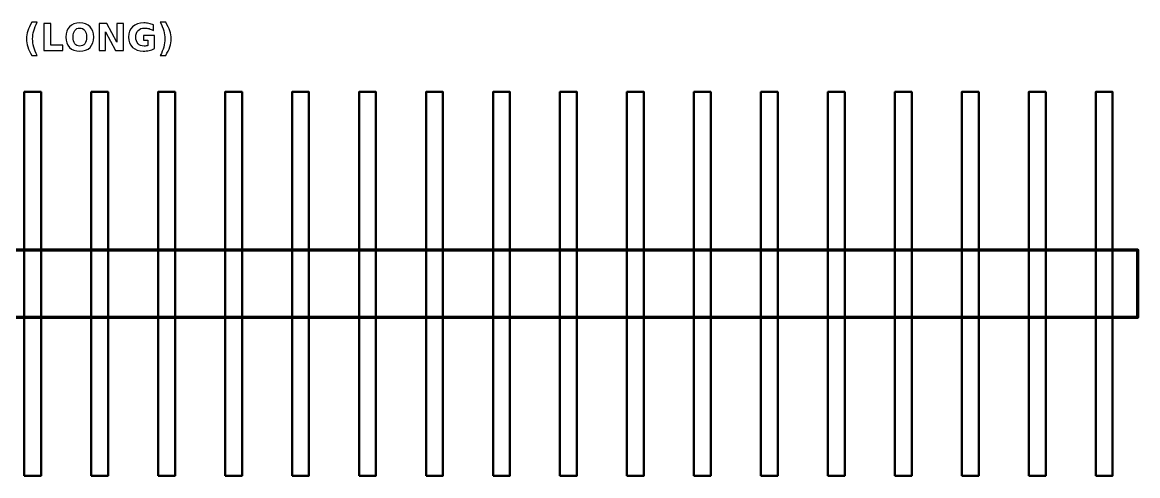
# Model space of a CAD drawing. Header units: centimetres. Extents: x -15.07 to -5.93, y -15.74 to -13.7.
# Drawn here: x -10.158 to -5.928, y -15.577 to -13.86 of the extents above; entities that cross this region are included whole.
import ezdxf

# ---------------------------------------------------------------- set-up
doc = ezdxf.new("R2010")
doc.units = ezdxf.units.CM
doc.header["$MEASUREMENT"] = 0
doc.layers.add('Layer 1', color=7, linetype='Continuous')

msp = doc.modelspace()

# ---------------------------------------------------------------- linework, layer by layer
at = {"layer": 'Layer 1', "color": 7, "lineweight": 50}
for points in [[(-10.151, -15.577), (-10.087, -15.577), (-10.087, -14.123), (-10.151, -14.123), (-10.151, -15.577)], [(-9.897, -15.577), (-9.833, -15.577), (-9.833, -14.123), (-9.897, -14.123), (-9.897, -15.577)], [(-9.643, -15.577), (-9.579, -15.577), (-9.579, -14.123), (-9.643, -14.123), (-9.643, -15.577)], [(-9.389, -15.577), (-9.325, -15.577), (-9.325, -14.123), (-9.389, -14.123), (-9.389, -15.577)], [(-9.135, -15.577), (-9.071, -15.577), (-9.071, -14.123), (-9.135, -14.123), (-9.135, -15.577)], [(-8.881, -15.577), (-8.817, -15.577), (-8.817, -14.123), (-8.881, -14.123), (-8.881, -15.577)], [(-8.627, -15.577), (-8.563, -15.577), (-8.563, -14.123), (-8.627, -14.123), (-8.627, -15.577)], [(-8.373, -15.577), (-8.309, -15.577), (-8.309, -14.123), (-8.373, -14.123), (-8.373, -15.577)], [(-8.119, -15.577), (-8.055, -15.577), (-8.055, -14.123), (-8.119, -14.123), (-8.119, -15.577)], [(-7.865, -15.577), (-7.801, -15.577), (-7.801, -14.123), (-7.865, -14.123), (-7.865, -15.577)], [(-7.611, -15.577), (-7.547, -15.577), (-7.547, -14.123), (-7.611, -14.123), (-7.611, -15.577)], [(-7.357, -15.577), (-7.293, -15.577), (-7.293, -14.123), (-7.357, -14.123), (-7.357, -15.577)], [(-7.103, -15.577), (-7.039, -15.577), (-7.039, -14.123), (-7.103, -14.123), (-7.103, -15.577)], [(-6.849, -15.577), (-6.785, -15.577), (-6.785, -14.123), (-6.849, -14.123), (-6.849, -15.577)], [(-6.595, -15.577), (-6.531, -15.577), (-6.531, -14.123), (-6.595, -14.123), (-6.595, -15.577)], [(-6.341, -15.577), (-6.277, -15.577), (-6.277, -14.123), (-6.341, -14.123), (-6.341, -15.577)], [(-6.087, -15.577), (-6.023, -15.577), (-6.023, -14.123), (-6.087, -14.123), (-6.087, -15.577)]]:
    msp.add_lwpolyline(points, close=True, dxfattribs=at)
at = {"layer": 'Layer 1', "color": 7, "lineweight": 100}
msp.add_lwpolyline([(-15.072, -14.977), (-5.928, -14.977), (-5.928, -14.723), (-15.072, -14.723), (-15.072, -14.977)], close=True, dxfattribs=at)
at = {"layer": 'Layer 1', "color": 250}
for points, knots in [([(-10.10137, -13.98532), (-10.10137, -13.98532), (-10.12183, -13.98532), (-10.12183, -13.98532), (-10.12183, -13.98532), (-10.12886, -13.97399), (-10.13406, -13.96319), (-10.1374, -13.95296), (-10.1374, -13.95296), (-10.14076, -13.94275), (-10.14243, -13.93262), (-10.14243, -13.92255), (-10.14243, -13.92255), (-10.14243, -13.91249), (-10.14074, -13.9023), (-10.13738, -13.892), (-10.13738, -13.892), (-10.13399, -13.88168), (-10.12882, -13.87091), (-10.12183, -13.85964), (-10.12183, -13.85964), (-10.12183, -13.85964), (-10.10137, -13.85964), (-10.10137, -13.85964), (-10.10137, -13.85964), (-10.10725, -13.87053), (-10.11165, -13.88118), (-10.11459, -13.89158), (-10.11459, -13.89158), (-10.11753, -13.90197), (-10.11901, -13.91225), (-10.11901, -13.92241), (-10.11901, -13.92241), (-10.11901, -13.93257), (-10.11755, -13.94285), (-10.11464, -13.95329), (-10.11464, -13.95329), (-10.11172, -13.96371), (-10.1073, -13.97439), (-10.10137, -13.98532)], [0, 0, 0, 0, 0.1, 0.1, 0.1, 0.1, 0.2, 0.2, 0.2, 0.2, 0.3, 0.3, 0.3, 0.3, 0.4, 0.4, 0.4, 0.4, 0.5, 0.5, 0.5, 0.5, 0.6, 0.6, 0.6, 0.6, 0.7, 0.7, 0.7, 0.7, 0.8, 0.8, 0.8, 0.8, 0.9, 0.9, 0.9, 0.9, 1, 1, 1, 1]), ([(-10.07712, -13.86385), (-10.07712, -13.86385), (-10.05059, -13.86385), (-10.05059, -13.86385), (-10.05059, -13.86385), (-10.05059, -13.86385), (-10.05059, -13.94666), (-10.05059, -13.94666), (-10.05059, -13.94666), (-10.05059, -13.94666), (-10.00403, -13.94666), (-10.00403, -13.94666), (-10.00403, -13.94666), (-10.00403, -13.94666), (-10.00403, -13.96672), (-10.00403, -13.96672), (-10.00403, -13.96672), (-10.00403, -13.96672), (-10.07712, -13.96672), (-10.07712, -13.96672), (-10.07712, -13.96672), (-10.07712, -13.96672), (-10.07712, -13.86385), (-10.07712, -13.86385)], [0, 0, 0, 0, 0.1666667, 0.1666667, 0.1666667, 0.1666667, 0.3333333, 0.3333333, 0.3333333, 0.3333333, 0.5, 0.5, 0.5, 0.5, 0.6666667, 0.6666667, 0.6666667, 0.6666667, 0.8333333, 0.8333333, 0.8333333, 0.8333333, 1, 1, 1, 1]), ([(-9.94022, -13.86199), (-9.92369, -13.86199), (-9.91073, -13.86672), (-9.90137, -13.8762), (-9.90137, -13.8762), (-9.89199, -13.88565), (-9.88731, -13.8987), (-9.88731, -13.91538), (-9.88731, -13.91538), (-9.88731, -13.93201), (-9.89199, -13.94506), (-9.90137, -13.95451), (-9.90137, -13.95451), (-9.91073, -13.96399), (-9.92369, -13.96872), (-9.94022, -13.96872), (-9.94022, -13.96872), (-9.95671, -13.96872), (-9.96964, -13.96399), (-9.97905, -13.95451), (-9.97905, -13.95451), (-9.98843, -13.94506), (-9.99314, -13.93201), (-9.99314, -13.91538), (-9.99314, -13.91538), (-9.99314, -13.8987), (-9.98843, -13.88565), (-9.97905, -13.8762), (-9.97905, -13.8762), (-9.96964, -13.86672), (-9.95671, -13.86199), (-9.94022, -13.86199)], [0, 0, 0, 0, 0.125, 0.125, 0.125, 0.125, 0.25, 0.25, 0.25, 0.25, 0.375, 0.375, 0.375, 0.375, 0.5, 0.5, 0.5, 0.5, 0.625, 0.625, 0.625, 0.625, 0.75, 0.75, 0.75, 0.75, 0.875, 0.875, 0.875, 0.875, 1, 1, 1, 1]), ([(-9.86724, -13.86385), (-9.86724, -13.86385), (-9.83761, -13.86385), (-9.83761, -13.86385), (-9.83761, -13.86385), (-9.83761, -13.86385), (-9.80019, -13.93441), (-9.80019, -13.93441), (-9.80019, -13.93441), (-9.80019, -13.93441), (-9.80019, -13.86385), (-9.80019, -13.86385), (-9.80019, -13.86385), (-9.80019, -13.86385), (-9.77505, -13.86385), (-9.77505, -13.86385), (-9.77505, -13.86385), (-9.77505, -13.86385), (-9.77505, -13.96672), (-9.77505, -13.96672), (-9.77505, -13.96672), (-9.77505, -13.96672), (-9.80468, -13.96672), (-9.80468, -13.96672), (-9.80468, -13.96672), (-9.80468, -13.96672), (-9.8421, -13.89616), (-9.8421, -13.89616), (-9.8421, -13.89616), (-9.8421, -13.89616), (-9.8421, -13.96672), (-9.8421, -13.96672), (-9.8421, -13.96672), (-9.8421, -13.96672), (-9.86724, -13.96672), (-9.86724, -13.96672), (-9.86724, -13.96672), (-9.86724, -13.96672), (-9.86724, -13.86385), (-9.86724, -13.86385)], [0, 0, 0, 0, 0.1, 0.1, 0.1, 0.1, 0.2, 0.2, 0.2, 0.2, 0.3, 0.3, 0.3, 0.3, 0.4, 0.4, 0.4, 0.4, 0.5, 0.5, 0.5, 0.5, 0.6, 0.6, 0.6, 0.6, 0.7, 0.7, 0.7, 0.7, 0.8, 0.8, 0.8, 0.8, 0.9, 0.9, 0.9, 0.9, 1, 1, 1, 1]), ([(-9.65668, -13.95908), (-9.66329, -13.9623), (-9.67015, -13.9647), (-9.67728, -13.96632), (-9.67728, -13.96632), (-9.68441, -13.96792), (-9.69174, -13.96872), (-9.69934, -13.96872), (-9.69934, -13.96872), (-9.71646, -13.96872), (-9.73003, -13.96392), (-9.74005, -13.95435), (-9.74005, -13.95435), (-9.75007, -13.94478), (-9.75508, -13.9318), (-9.75508, -13.91538), (-9.75508, -13.91538), (-9.75508, -13.8988), (-9.74997, -13.88577), (-9.73979, -13.87624), (-9.73979, -13.87624), (-9.72958, -13.86674), (-9.71561, -13.86199), (-9.69788, -13.86199), (-9.69788, -13.86199), (-9.69104, -13.86199), (-9.68448, -13.86263), (-9.6782, -13.86392), (-9.6782, -13.86392), (-9.67194, -13.86521), (-9.66601, -13.86712), (-9.66046, -13.86964), (-9.66046, -13.86964), (-9.66046, -13.86964), (-9.66046, -13.89092), (-9.66046, -13.89092), (-9.66046, -13.89092), (-9.6662, -13.88765), (-9.67192, -13.88523), (-9.67759, -13.88363), (-9.67759, -13.88363), (-9.68325, -13.88201), (-9.68894, -13.88121), (-9.69464, -13.88121), (-9.69464, -13.88121), (-9.70522, -13.88121), (-9.71336, -13.88417), (-9.71907, -13.89007), (-9.71907, -13.89007), (-9.72479, -13.89598), (-9.72766, -13.90442), (-9.72766, -13.91538), (-9.72766, -13.91538), (-9.72766, -13.92627), (-9.7249, -13.93469), (-9.71938, -13.94061), (-9.71938, -13.94061), (-9.71387, -13.94654), (-9.70604, -13.9495), (-9.69588, -13.9495), (-9.69588, -13.9495), (-9.69313, -13.9495), (-9.69057, -13.94934), (-9.68819, -13.94899), (-9.68819, -13.94899), (-9.68582, -13.94863), (-9.6837, -13.94809), (-9.68182, -13.94736), (-9.68182, -13.94736), (-9.68182, -13.94736), (-9.68182, -13.92737), (-9.68182, -13.92737), (-9.68182, -13.92737), (-9.68182, -13.92737), (-9.698, -13.92737), (-9.698, -13.92737), (-9.698, -13.92737), (-9.698, -13.92737), (-9.698, -13.90959), (-9.698, -13.90959), (-9.698, -13.90959), (-9.698, -13.90959), (-9.65668, -13.90959), (-9.65668, -13.90959), (-9.65668, -13.90959), (-9.65668, -13.90959), (-9.65668, -13.95908), (-9.65668, -13.95908)], [0, 0, 0, 0, 0.0454545, 0.0454545, 0.0454545, 0.0454545, 0.0909091, 0.0909091, 0.0909091, 0.0909091, 0.1363636, 0.1363636, 0.1363636, 0.1363636, 0.1818182, 0.1818182, 0.1818182, 0.1818182, 0.2272727, 0.2272727, 0.2272727, 0.2272727, 0.2727273, 0.2727273, 0.2727273, 0.2727273, 0.3181818, 0.3181818, 0.3181818, 0.3181818, 0.3636364, 0.3636364, 0.3636364, 0.3636364, 0.4090909, 0.4090909, 0.4090909, 0.4090909, 0.4545455, 0.4545455, 0.4545455, 0.4545455, 0.5, 0.5, 0.5, 0.5, 0.5454545, 0.5454545, 0.5454545, 0.5454545, 0.5909091, 0.5909091, 0.5909091, 0.5909091, 0.6363636, 0.6363636, 0.6363636, 0.6363636, 0.6818182, 0.6818182, 0.6818182, 0.6818182, 0.7272727, 0.7272727, 0.7272727, 0.7272727, 0.7727273, 0.7727273, 0.7727273, 0.7727273, 0.8181818, 0.8181818, 0.8181818, 0.8181818, 0.8636364, 0.8636364, 0.8636364, 0.8636364, 0.9090909, 0.9090909, 0.9090909, 0.9090909, 0.9545455, 0.9545455, 0.9545455, 0.9545455, 1, 1, 1, 1]), ([(-9.63499, -13.98532), (-9.62911, -13.97439), (-9.62469, -13.96371), (-9.62175, -13.95329), (-9.62175, -13.95329), (-9.61881, -13.94285), (-9.61735, -13.93257), (-9.61735, -13.92241), (-9.61735, -13.92241), (-9.61735, -13.91225), (-9.61881, -13.90197), (-9.62175, -13.89158), (-9.62175, -13.89158), (-9.62469, -13.88118), (-9.62911, -13.87053), (-9.63499, -13.85964), (-9.63499, -13.85964), (-9.63499, -13.85964), (-9.61453, -13.85964), (-9.61453, -13.85964), (-9.61453, -13.85964), (-9.60755, -13.87091), (-9.60237, -13.88168), (-9.59898, -13.892), (-9.59898, -13.892), (-9.59562, -13.9023), (-9.59393, -13.91249), (-9.59393, -13.92255), (-9.59393, -13.92255), (-9.59393, -13.93262), (-9.5956, -13.94275), (-9.59896, -13.95296), (-9.59896, -13.95296), (-9.6023, -13.96319), (-9.6075, -13.97399), (-9.61453, -13.98532), (-9.61453, -13.98532), (-9.61453, -13.98532), (-9.63499, -13.98532), (-9.63499, -13.98532)], [0, 0, 0, 0, 0.1, 0.1, 0.1, 0.1, 0.2, 0.2, 0.2, 0.2, 0.3, 0.3, 0.3, 0.3, 0.4, 0.4, 0.4, 0.4, 0.5, 0.5, 0.5, 0.5, 0.6, 0.6, 0.6, 0.6, 0.7, 0.7, 0.7, 0.7, 0.8, 0.8, 0.8, 0.8, 0.9, 0.9, 0.9, 0.9, 1, 1, 1, 1]), ([(-9.94022, -13.88121), (-9.94831, -13.88121), (-9.95457, -13.88419), (-9.95904, -13.89017), (-9.95904, -13.89017), (-9.96348, -13.89614), (-9.96572, -13.90454), (-9.96572, -13.91538), (-9.96572, -13.91538), (-9.96572, -13.9262), (-9.96348, -13.93457), (-9.95904, -13.94054), (-9.95904, -13.94054), (-9.95457, -13.94652), (-9.94831, -13.9495), (-9.94022, -13.9495), (-9.94022, -13.9495), (-9.93208, -13.9495), (-9.92581, -13.94652), (-9.92134, -13.94054), (-9.92134, -13.94054), (-9.91689, -13.93457), (-9.91466, -13.9262), (-9.91466, -13.91538), (-9.91466, -13.91538), (-9.91466, -13.90454), (-9.91689, -13.89614), (-9.92134, -13.89017), (-9.92134, -13.89017), (-9.92581, -13.88419), (-9.93208, -13.88121), (-9.94022, -13.88121)], [0, 0, 0, 0, 0.125, 0.125, 0.125, 0.125, 0.25, 0.25, 0.25, 0.25, 0.375, 0.375, 0.375, 0.375, 0.5, 0.5, 0.5, 0.5, 0.625, 0.625, 0.625, 0.625, 0.75, 0.75, 0.75, 0.75, 0.875, 0.875, 0.875, 0.875, 1, 1, 1, 1])]:
    msp.add_open_spline(points, degree=3, knots=knots, dxfattribs=at)

doc.saveas('drawing.dxf')
